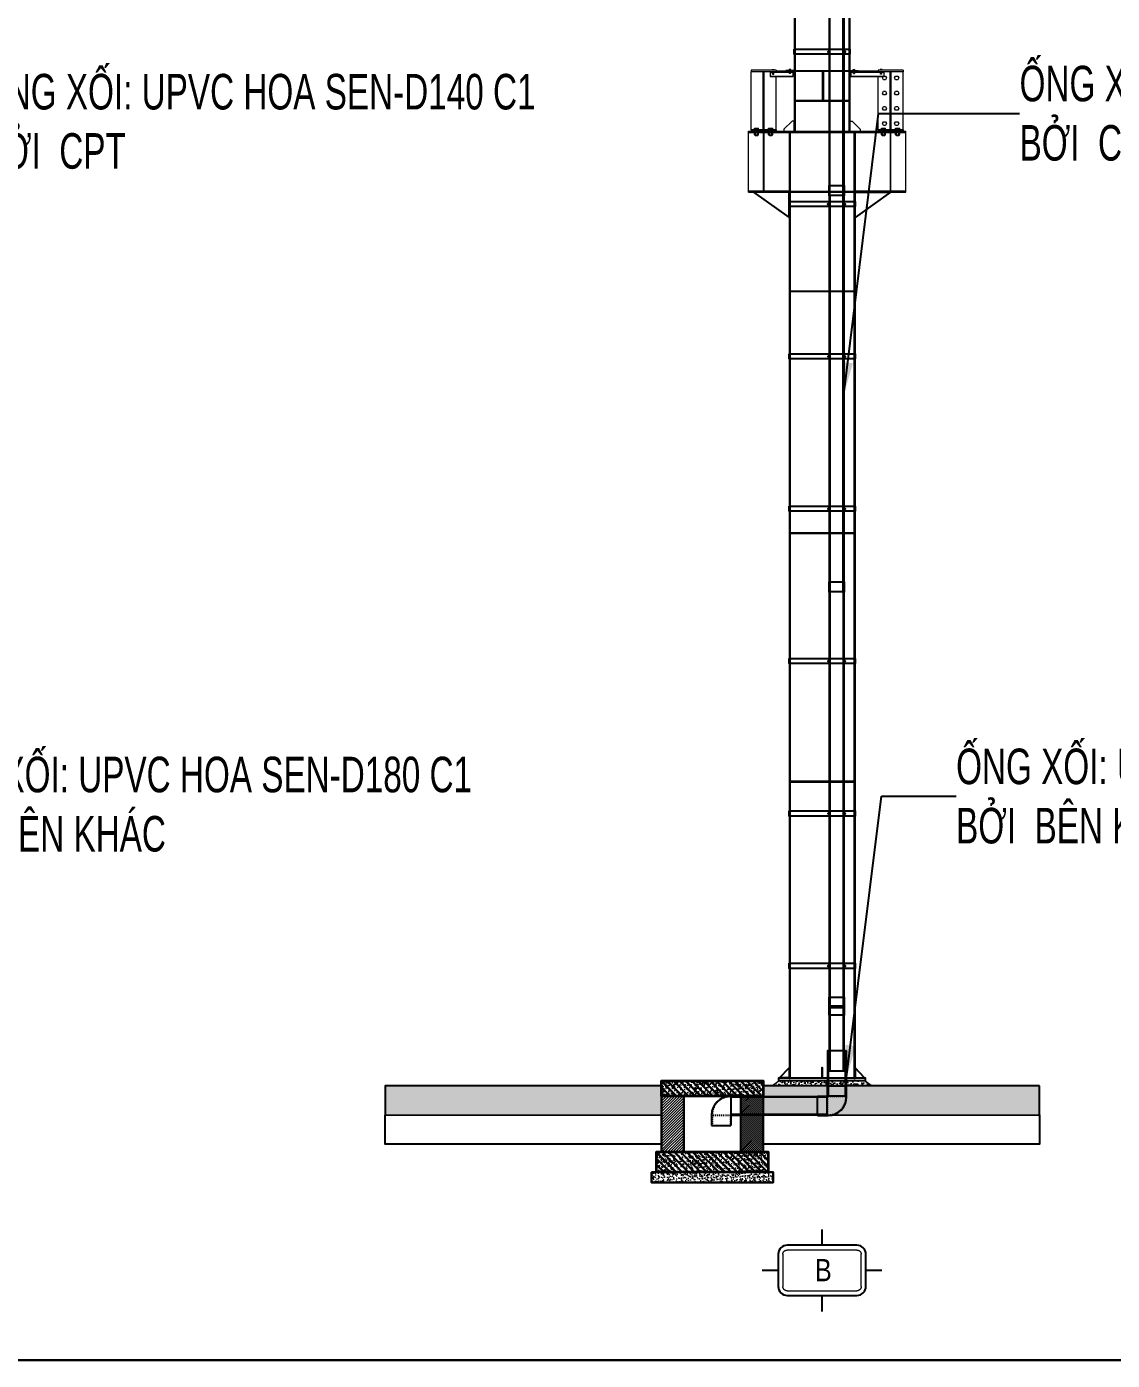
# Model space of a CAD drawing. Header units: inches. Extents: x 1359 to 46357, y -3807 to 191.
# Drawn here: x 24066.3 to 24173.2, y -899.3 to -768 of the extents above; entities that cross this region are included whole.
import ezdxf
from ezdxf.enums import TextEntityAlignment as Align

# ---------------------------------------------------------------- set-up
doc = ezdxf.new("R2010")
doc.units = ezdxf.units.IN
doc.header["$MEASUREMENT"] = 0
for name, pattern in [('CENTER2', [28.575, 19.05, -3.175, 3.175, -3.175]), ('DASHED2', [9.525, 6.35, -3.175]), ('HIDDEN', [0.375, 0.25, -0.125])]:
    doc.linetypes.add(name, pattern=pattern)
for name, color, linetype in [('2', 2, 'Continuous'), ('3', 3, 'Continuous'), ('7', 7, 'Continuous'), ('A-TUONG', 253, 'Continuous'), ('CAUTAO', 7, 'Continuous'), ('DASHED', 8, 'DASHED2'), ('DIM', 8, 'Continuous'), ('DOWNPOUT', 52, 'Continuous'), ('flashing', 6, 'Continuous'), ('ROOFING', 4, 'Continuous')]:
    doc.layers.add(name, color=color, linetype=linetype)
for name, color, linetype, lineweight in [('251', 251, 'Continuous', 9), ('8', 8, 'CENTER2', 13), ('A-HATCH', 251, 'Continuous', 9), ('Bolt', 1, 'Continuous', 0), ('Cat', 1, 'Continuous', 35), ('S-STEEL-BEAM', 3, 'Continuous', 0), ('Z-DIMENSIONS-LINES', 1, 'Continuous', 0)]:
    doc.layers.add(name, color=color, linetype=linetype, lineweight=lineweight)
doc.styles.add('hx2', font='VHARIALN.TTF')
doc.styles.add('ST1H', font='vnshxh.shx', dxfattribs={"width": 0.7})
doc.dimstyles.new('3', dxfattribs={"dimtxt": 3.5, "dimasz": 1.8, "dimexe": 1, "dimexo": 0, "dimgap": 1, "dimtad": 1, "dimdec": 0, "dimlfac": 3, "dimzin": 0, "dimdsep": 46, "dimtxsty": 'ST1H', "dimblk": 'OBLIQUE', "dimcen": 1, "dimdle": 1, "dimclrd": 8, "dimclre": 8, "dimclrt": 3, "dimadec": 0, "dimazin": 0, "dimtfac": 1, "dimtdec": 0, "dimtix": 1, "dimtofl": 0, "dimtmove": 1, "dimatfit": 3, "dimfxl": 0.18, "dimtfill": 1, "dimtolj": 1, "dimtzin": 0, "dimlwd": -1, "dimlwe": -1, "dimarcsym": 1})

# ---------------------------------------------------------------- blocks, each defined once
blk = doc.blocks.new('*A474')
at = {"layer": 'Bolt', "color": 7, "linetype": 'Continuous', "lineweight": 0}
for p, q in [((369.966, 319.244), (369.966, 319.256)), ((370.086, 319.244), (369.966, 319.244)), ((369.978, 319.194), (369.978, 319.244)), ((369.978, 319.194), (370.073, 319.194)), ((369.981, 319.326), (369.981, 319.366)), ((369.981, 319.366), (370.071, 319.366)), ((369.996, 319.126), (369.996, 319.194)), ((369.996, 319.126), (370, 319.126)), ((370, 319.126), (370.056, 319.126)), ((370.026, 319.326), (370.026, 319.366)), ((370.026, 319.194), (370.026, 319.244)), ((370.056, 319.126), (370.056, 319.194)), ((370.071, 319.326), (370.071, 319.366)), ((370.073, 319.194), (370.073, 319.244)), ((370.086, 319.244), (370.086, 319.256))]:
    blk.add_line(p, q, dxfattribs=at)
blk = doc.blocks.new('*A475')
at = {"layer": 'Bolt', "color": 7, "linetype": 'Continuous', "lineweight": 0}
for p, q in [((375.295, 319.326), (375.295, 319.366)), ((375.295, 319.366), (375.385, 319.366)), ((375.34, 319.326), (375.34, 319.366)), ((375.385, 319.326), (375.385, 319.366))]:
    blk.add_line(p, q, dxfattribs=at)
blk = doc.blocks.new('*A476')
at = {"layer": 'S-STEEL-BEAM', "color": 2, "linetype": 'Continuous', "lineweight": 0}
for p, q in [((369.876, 319.256), (369.876, 319.254)), ((369.876, 319.254), (369.876, 319.026)), ((369.876, 319.229), (371.008, 319.229)), ((370.658, 319.276), (370.175, 319.276)), ((370.175, 319.265), (371.008, 319.265)), ((370.175, 319.256), (371.008, 319.256)), ((371.008, 319.035), (371.008, 319.276)), ((369.876, 319.035), (371.008, 319.035)), ((369.876, 319.026), (371.008, 319.026)), ((371.008, 319.032), (371.008, 319.035)), ((371.008, 319.029), (371.008, 319.032)), ((371.008, 319.027), (371.008, 319.029)), ((371.008, 319.026), (371.008, 319.027))]:
    blk.add_line(p, q, dxfattribs=at)
blk = doc.blocks.new('*A478')
at = {"layer": 'Bolt', "color": 7, "linetype": 'Continuous', "lineweight": 0}
for p, q in [((370.813, 319.316), (370.813, 319.356)), ((370.813, 319.356), (370.903, 319.356)), ((370.858, 319.316), (370.858, 319.356)), ((370.903, 319.316), (370.903, 319.356))]:
    blk.add_line(p, q, dxfattribs=at)
blk = doc.blocks.new('*A479')
at = {"layer": 'Bolt', "color": 7, "linetype": 'Continuous', "lineweight": 0}
for p, q in [((370.798, 319.244), (370.798, 319.256)), ((370.918, 319.244), (370.798, 319.244)), ((370.811, 319.194), (370.811, 319.244)), ((370.906, 319.194), (370.811, 319.194)), ((370.813, 319.316), (370.813, 319.356)), ((370.903, 319.356), (370.813, 319.356)), ((370.828, 319.166), (370.828, 319.194)), ((370.888, 319.166), (370.828, 319.166)), ((370.858, 319.316), (370.858, 319.356)), ((370.858, 319.194), (370.858, 319.244)), ((370.888, 319.166), (370.888, 319.194)), ((370.903, 319.316), (370.903, 319.356)), ((370.906, 319.194), (370.906, 319.244)), ((370.918, 319.244), (370.918, 319.256))]:
    blk.add_line(p, q, dxfattribs=at)
blk = doc.blocks.new('*A480')
at = {"layer": 'S-STEEL-BEAM', "color": 2, "linetype": 'Continuous', "lineweight": 0}
for p, q in [((375.823, 316.266), (375.793, 316.266)), ((375.793, 316.266), (375.793, 313.386)), ((375.823, 313.386), (375.823, 316.266)), ((375.793, 313.386), (375.823, 313.386))]:
    blk.add_line(p, q, dxfattribs=at)
blk = doc.blocks.new('*A481')
at = {"layer": 'S-STEEL-BEAM', "color": 2, "linetype": 'Continuous', "lineweight": 0}
blk.add_line((368.808, 313.386), (368.808, 316.266), dxfattribs=at)
blk = doc.blocks.new('*A482')
at = {"layer": 'Bolt', "color": 7, "linetype": 'Continuous', "lineweight": 0}
for p, q in [((369.104, 316.396), (369.104, 316.476)), ((369.104, 316.476), (369.312, 316.476)), ((369.156, 316.396), (369.156, 316.476)), ((369.26, 316.396), (369.26, 316.476)), ((369.312, 316.396), (369.312, 316.476)), ((369.804, 316.396), (369.804, 316.476)), ((369.804, 316.476), (370.012, 316.476)), ((369.856, 316.396), (369.856, 316.476)), ((369.96, 316.396), (369.96, 316.476)), ((370.012, 316.396), (370.012, 316.476)), ((369.098, 316.246), (369.098, 316.266)), ((369.318, 316.246), (369.098, 316.246)), ((369.104, 316.151), (369.104, 316.246)), ((369.104, 316.151), (369.312, 316.151)), ((369.148, 316.096), (369.148, 316.151)), ((369.268, 316.096), (369.148, 316.096)), ((369.156, 316.151), (369.156, 316.246)), ((369.26, 316.151), (369.26, 316.246)), ((369.268, 316.096), (369.268, 316.151)), ((369.312, 316.151), (369.312, 316.246)), ((369.318, 316.246), (369.318, 316.266)), ((369.798, 316.246), (369.798, 316.266)), ((370.018, 316.246), (369.798, 316.246)), ((369.804, 316.151), (369.804, 316.246)), ((369.804, 316.151), (370.012, 316.151)), ((369.848, 316.096), (369.848, 316.151)), ((369.968, 316.096), (369.848, 316.096)), ((369.856, 316.151), (369.856, 316.246)), ((369.96, 316.151), (369.96, 316.246)), ((369.968, 316.096), (369.968, 316.151)), ((370.012, 316.151), (370.012, 316.246)), ((370.018, 316.246), (370.018, 316.266))]:
    blk.add_line(p, q, dxfattribs=at)
blk = doc.blocks.new('*A483')
at = {"layer": 'S-STEEL-BEAM', "color": 2, "linetype": 'Continuous', "lineweight": 0}
for p, q in [((369.538, 316.396), (369.538, 319.256)), ((369.538, 319.256), (369.578, 319.256)), ((369.578, 316.396), (369.578, 319.256)), ((369.538, 316.396), (369.578, 316.396))]:
    blk.add_line(p, q, dxfattribs=at)
blk = doc.blocks.new('*A484')
at = {"layer": 'Bolt', "color": 7, "linetype": 'Continuous', "lineweight": 0}
for p, q in [((369.981, 319.326), (369.981, 319.366)), ((369.981, 319.366), (370.071, 319.366)), ((370.026, 319.326), (370.026, 319.366)), ((370.071, 319.326), (370.071, 319.366))]:
    blk.add_line(p, q, dxfattribs=at)
blk = doc.blocks.new('*A485')
at = {"layer": 'Bolt', "color": 7, "linetype": 'Continuous', "lineweight": 0}
for p, q in [((375.404, 318.951), (375.447, 319.026)), ((375.456, 318.861), (375.404, 318.951)), ((375.56, 318.861), (375.456, 318.861)), ((375.49, 319.041), (375.56, 319.041)), ((375.56, 319.041), (375.612, 318.951)), ((375.612, 318.951), (375.56, 318.861)), ((376.004, 318.951), (376.056, 319.041)), ((376.056, 318.861), (376.004, 318.951)), ((376.056, 319.041), (376.16, 319.041)), ((376.16, 318.861), (376.056, 318.861)), ((376.16, 319.041), (376.212, 318.951)), ((376.212, 318.951), (376.16, 318.861)), ((375.404, 318.201), (375.456, 318.291)), ((375.456, 318.111), (375.404, 318.201)), ((375.456, 318.291), (375.56, 318.291)), ((375.56, 318.111), (375.456, 318.111)), ((375.56, 318.291), (375.612, 318.201)), ((375.612, 318.201), (375.56, 318.111)), ((376.004, 318.201), (376.056, 318.291)), ((376.056, 318.111), (376.004, 318.201)), ((376.056, 318.291), (376.16, 318.291)), ((376.16, 318.111), (376.056, 318.111)), ((376.16, 318.291), (376.212, 318.201)), ((376.212, 318.201), (376.16, 318.111)), ((375.404, 317.451), (375.456, 317.541)), ((375.456, 317.361), (375.404, 317.451)), ((375.456, 317.541), (375.56, 317.541)), ((375.56, 317.361), (375.456, 317.361)), ((375.56, 317.541), (375.612, 317.451)), ((375.612, 317.451), (375.56, 317.361)), ((376.004, 317.451), (376.056, 317.541)), ((376.056, 317.361), (376.004, 317.451)), ((376.056, 317.541), (376.16, 317.541)), ((376.16, 317.361), (376.056, 317.361)), ((376.16, 317.541), (376.212, 317.451)), ((376.212, 317.451), (376.16, 317.361)), ((375.404, 316.701), (375.456, 316.791)), ((375.456, 316.611), (375.404, 316.701)), ((375.456, 316.791), (375.56, 316.791)), ((375.56, 316.611), (375.456, 316.611)), ((375.56, 316.791), (375.612, 316.701)), ((375.612, 316.701), (375.56, 316.611)), ((376.004, 316.701), (376.056, 316.791)), ((376.056, 316.611), (376.004, 316.701)), ((376.056, 316.791), (376.16, 316.791)), ((376.16, 316.611), (376.056, 316.611)), ((376.16, 316.791), (376.212, 316.701)), ((376.212, 316.701), (376.16, 316.611))]:
    blk.add_line(p, q, dxfattribs=at)
blk = doc.blocks.new('*A486')
at = {"layer": 'S-STEEL-BEAM', "color": 2, "linetype": 'Continuous', "lineweight": 0}
for p, q in [((376.425, 316.396), (376.425, 319.256)), ((375.19, 316.396), (375.19, 319.026))]:
    blk.add_line(p, q, dxfattribs=at)
blk = doc.blocks.new('*A492')
at = {"layer": 'Bolt', "color": 7, "linetype": 'Continuous', "lineweight": 0}
for p, q in [((375.295, 319.326), (375.295, 319.366)), ((375.295, 319.366), (375.385, 319.366)), ((375.34, 319.326), (375.34, 319.366)), ((375.385, 319.326), (375.385, 319.366))]:
    blk.add_line(p, q, dxfattribs=at)
blk = doc.blocks.new('*A493')
at = {"layer": 'S-STEEL-BEAM', "color": 2, "linetype": 'Continuous', "lineweight": 0}
blk.add_line((373.808, 319.026), (373.858, 319.026), dxfattribs=at)
blk = doc.blocks.new('*A494')
at = {"layer": 'S-STEEL-BEAM', "color": 2, "linetype": 'Continuous', "lineweight": 0}
for p, q in [((372.448, 317.836), (372.448, 319.276)), ((372.448, 319.276), (372.498, 319.276)), ((372.498, 319.276), (372.498, 317.836)), ((372.498, 317.836), (372.448, 317.836))]:
    blk.add_line(p, q, dxfattribs=at)
blk = doc.blocks.new('*A496')
at = {"layer": 'S-STEEL-BEAM', "color": 2, "linetype": 'Continuous', "lineweight": 0}
for p, q in [((369.583, 316.266), (369.533, 316.266)), ((369.533, 316.266), (369.533, 313.386)), ((369.583, 313.386), (369.583, 316.266)), ((369.533, 313.386), (369.583, 313.386))]:
    blk.add_line(p, q, dxfattribs=at)
blk = doc.blocks.new('*A498')
at = {"layer": 'S-STEEL-BEAM', "color": 2, "linetype": 'Continuous', "lineweight": 0}
for p, q in [((370.958, 316.826), (370.558, 316.426)), ((371.058, 316.826), (370.958, 316.826)), ((371.058, 316.326), (371.058, 316.826)), ((370.558, 316.426), (370.558, 316.326))]:
    blk.add_line(p, q, dxfattribs=at)
blk = doc.blocks.new('*A499')
at = {"layer": 'S-STEEL-BEAM', "color": 2, "linetype": 'Continuous', "lineweight": 0}
for p, q in [((370.868, 313.331), (370.868, 313.381)), ((370.868, 313.381), (373.998, 313.381)), ((370.868, 313.331), (373.998, 313.331)), ((373.998, 313.331), (373.998, 313.381))]:
    blk.add_line(p, q, dxfattribs=at)
blk = doc.blocks.new('*A500')
at = {"layer": 'Bolt', "color": 7, "linetype": 'Continuous', "lineweight": 0}
for p, q in [((369.104, 316.396), (369.104, 316.476)), ((369.104, 316.476), (369.312, 316.476)), ((369.156, 316.396), (369.156, 316.476)), ((369.26, 316.396), (369.26, 316.476)), ((369.312, 316.396), (369.312, 316.476)), ((369.804, 316.396), (369.804, 316.476)), ((369.804, 316.476), (370.012, 316.476)), ((369.856, 316.396), (369.856, 316.476)), ((369.96, 316.396), (369.96, 316.476)), ((370.012, 316.396), (370.012, 316.476))]:
    blk.add_line(p, q, dxfattribs=at)
blk = doc.blocks.new('*A501')
at = {"layer": 'S-STEEL-BEAM', "color": 2, "linetype": 'Continuous', "lineweight": 0}
for p, q in [((368.94, 316.396), (368.94, 319.256)), ((370.175, 316.396), (370.175, 319.026))]:
    blk.add_line(p, q, dxfattribs=at)
blk = doc.blocks.new('*A503')
at = {"layer": 'S-STEEL-BEAM', "color": 2, "linetype": 'Continuous', "lineweight": 0}
for p, q in [((373.808, 319.316), (373.808, 319.276)), ((373.808, 319.316), (374.208, 319.316)), ((373.808, 319.276), (374.208, 319.276)), ((374.208, 319.316), (374.208, 319.276))]:
    blk.add_line(p, q, dxfattribs=at)
blk = doc.blocks.new('*A511')
at = {"layer": 'Bolt', "color": 7, "linetype": 'Continuous', "lineweight": 0}
for p, q in [((375.354, 316.396), (375.354, 316.476)), ((375.354, 316.476), (375.562, 316.476)), ((375.406, 316.396), (375.406, 316.476)), ((375.51, 316.396), (375.51, 316.476)), ((375.562, 316.396), (375.562, 316.476)), ((376.054, 316.396), (376.054, 316.476)), ((376.054, 316.476), (376.262, 316.476)), ((376.106, 316.396), (376.106, 316.476)), ((376.21, 316.396), (376.21, 316.476)), ((376.262, 316.396), (376.262, 316.476)), ((375.348, 316.246), (375.348, 316.266)), ((375.568, 316.246), (375.348, 316.246)), ((375.354, 316.151), (375.354, 316.246)), ((375.354, 316.151), (375.562, 316.151)), ((375.398, 316.096), (375.398, 316.151)), ((375.518, 316.096), (375.398, 316.096)), ((375.406, 316.151), (375.406, 316.246)), ((375.51, 316.151), (375.51, 316.246)), ((375.518, 316.096), (375.518, 316.151)), ((375.562, 316.151), (375.562, 316.246)), ((375.568, 316.246), (375.568, 316.266)), ((376.048, 316.246), (376.048, 316.266)), ((376.268, 316.246), (376.048, 316.246)), ((376.054, 316.151), (376.054, 316.246)), ((376.054, 316.151), (376.262, 316.151)), ((376.098, 316.096), (376.098, 316.151)), ((376.218, 316.096), (376.098, 316.096)), ((376.106, 316.151), (376.106, 316.246)), ((376.21, 316.151), (376.21, 316.246)), ((376.218, 316.096), (376.218, 316.151)), ((376.262, 316.151), (376.262, 316.246)), ((376.268, 316.246), (376.268, 316.266))]:
    blk.add_line(p, q, dxfattribs=at)
blk = doc.blocks.new('*A513')
at = {"layer": 'S-STEEL-BEAM', "color": 2, "linetype": 'Continuous', "lineweight": 0}
for p, q in [((370.175, 316.396), (368.94, 316.396)), ((368.94, 316.396), (368.94, 316.326)), ((370.175, 316.326), (368.94, 316.326)), ((370.175, 316.396), (370.175, 316.326))]:
    blk.add_line(p, q, dxfattribs=at)
blk = doc.blocks.new('*A514')
at = {"layer": 'S-STEEL-BEAM', "color": 2, "linetype": 'Continuous', "lineweight": 0}
for p, q in [((371.116, 317.836), (371.116, 317.806)), ((373.751, 317.836), (371.116, 317.836)), ((371.116, 317.806), (373.751, 317.806)), ((373.751, 317.806), (373.751, 317.836))]:
    blk.add_line(p, q, dxfattribs=at)
blk = doc.blocks.new('*A515')
at = {"layer": 'S-STEEL-BEAM', "color": 2, "linetype": 'Continuous', "lineweight": 0}
for p, q in [((373.808, 316.826), (373.908, 316.826)), ((373.908, 316.826), (374.308, 316.426)), ((374.308, 316.426), (374.308, 316.326))]:
    blk.add_line(p, q, dxfattribs=at)
blk = doc.blocks.new('*A517')
at = {"layer": 'S-STEEL-BEAM', "color": 2, "linetype": 'Continuous', "lineweight": 0}
for p, q in [((373.858, 319.276), (373.858, 319.265)), ((373.858, 319.265), (373.858, 319.262)), ((373.858, 319.265), (375.19, 319.265)), ((373.858, 319.262), (373.858, 319.259)), ((373.858, 319.259), (373.858, 319.257)), ((373.858, 319.257), (373.858, 319.256)), ((373.858, 319.256), (373.858, 319.254)), ((373.858, 319.256), (375.19, 319.256)), ((373.858, 319.254), (373.858, 319.026)), ((373.858, 319.229), (375.49, 319.229)), ((375.19, 319.276), (374.208, 319.276)), ((375.49, 319.035), (375.49, 319.256)), ((373.858, 319.035), (375.49, 319.035)), ((373.858, 319.026), (375.49, 319.026)), ((375.49, 319.032), (375.49, 319.035)), ((375.49, 319.029), (375.49, 319.032)), ((375.49, 319.027), (375.49, 319.029)), ((375.49, 319.026), (375.49, 319.027))]:
    blk.add_line(p, q, dxfattribs=at)
blk = doc.blocks.new('*A518')
at = {"layer": 'Bolt', "color": 7, "linetype": 'Continuous', "lineweight": 0}
for p, q in [((375.295, 319.326), (375.295, 319.366)), ((375.295, 319.366), (375.385, 319.366)), ((375.34, 319.326), (375.34, 319.366)), ((375.385, 319.326), (375.385, 319.366))]:
    blk.add_line(p, q, dxfattribs=at)
blk = doc.blocks.new('*A519')
at = {"layer": 'Bolt', "color": 7, "linetype": 'Continuous', "lineweight": 0}
for p, q in [((373.963, 319.316), (373.963, 319.356)), ((373.963, 319.356), (374.053, 319.356)), ((374.008, 319.316), (374.008, 319.356)), ((374.053, 319.316), (374.053, 319.356))]:
    blk.add_line(p, q, dxfattribs=at)
blk = doc.blocks.new('*A520')
at = {"layer": 'S-STEEL-BEAM', "color": 2, "linetype": 'Continuous', "lineweight": 0}
for p, q in [((373.808, 328.769), (373.758, 328.769)), ((373.758, 328.769), (373.758, 316.326)), ((373.808, 328.769), (373.808, 316.326)), ((373.808, 316.326), (373.758, 316.326))]:
    blk.add_line(p, q, dxfattribs=at)
blk = doc.blocks.new('*A522')
at = {"layer": 'S-STEEL-BEAM', "color": 2, "linetype": 'Continuous', "lineweight": 0}
for p, q in [((374.058, 313.326), (374.058, 313.386)), ((374.058, 313.386), (376.558, 313.386)), ((374.058, 313.326), (376.558, 313.326)), ((376.558, 313.326), (376.558, 313.386))]:
    blk.add_line(p, q, dxfattribs=at)
blk = doc.blocks.new('*A524')
at = {"layer": 'S-STEEL-BEAM', "color": 2, "linetype": 'Continuous', "lineweight": 0}
for p, q in [((371.116, 319.306), (371.116, 319.276)), ((373.751, 319.306), (371.116, 319.306)), ((371.116, 319.276), (373.751, 319.276)), ((373.751, 319.276), (373.751, 319.306))]:
    blk.add_line(p, q, dxfattribs=at)
blk = doc.blocks.new('*A525')
at = {"layer": 'S-STEEL-BEAM', "color": 2, "linetype": 'Continuous', "lineweight": 0}
for p, q in [((368.808, 313.326), (368.808, 313.386)), ((368.808, 313.386), (370.808, 313.386)), ((368.808, 313.326), (370.808, 313.326)), ((370.808, 313.326), (370.808, 313.386))]:
    blk.add_line(p, q, dxfattribs=at)
blk = doc.blocks.new('*A526')
at = {"layer": 'S-STEEL-BEAM', "color": 2, "linetype": 'Continuous', "lineweight": 0}
for p, q in [((368.808, 316.266), (368.808, 316.326)), ((368.808, 316.326), (376.558, 316.326)), ((368.808, 316.266), (376.558, 316.266)), ((376.558, 316.266), (376.558, 316.326))]:
    blk.add_line(p, q, dxfattribs=at)
blk = doc.blocks.new('*A528')
at = {"layer": 'S-STEEL-BEAM', "color": 2, "linetype": 'Continuous', "lineweight": 0}
for p, q in [((370.175, 319.326), (368.94, 319.326)), ((368.94, 319.326), (368.94, 319.256)), ((370.175, 319.256), (368.94, 319.256)), ((370.175, 319.326), (370.175, 319.256))]:
    blk.add_line(p, q, dxfattribs=at)
blk = doc.blocks.new('*A529')
at = {"layer": 'S-STEEL-BEAM', "color": 2, "linetype": 'Continuous', "lineweight": 0}
for p, q in [((376.425, 316.396), (375.19, 316.396)), ((375.19, 316.396), (375.19, 316.326)), ((376.425, 316.326), (375.19, 316.326)), ((376.425, 316.396), (376.425, 316.326))]:
    blk.add_line(p, q, dxfattribs=at)
blk = doc.blocks.new('*A531')
at = {"layer": 'S-STEEL-BEAM', "color": 2, "linetype": 'Continuous', "lineweight": 0}
for p, q in [((371.058, 319.316), (370.658, 319.316)), ((370.658, 319.276), (370.658, 319.316)), ((371.058, 319.276), (370.658, 319.276)), ((371.058, 319.276), (371.058, 319.316))]:
    blk.add_line(p, q, dxfattribs=at)
blk = doc.blocks.new('*A532')
at = {"layer": 'S-STEEL-BEAM', "color": 2, "linetype": 'Continuous', "lineweight": 0}
for p, q in [((375.788, 316.396), (375.788, 319.256)), ((375.788, 319.256), (375.828, 319.256)), ((375.828, 316.396), (375.828, 319.256)), ((375.788, 316.396), (375.828, 316.396))]:
    blk.add_line(p, q, dxfattribs=at)
blk = doc.blocks.new('*A533')
at = {"layer": 'S-STEEL-BEAM', "color": 2, "linetype": 'Continuous', "lineweight": 0}
for p, q in [((376.425, 319.326), (375.19, 319.326)), ((375.19, 319.326), (375.19, 319.256)), ((376.425, 319.256), (375.19, 319.256)), ((376.425, 319.326), (376.425, 319.256))]:
    blk.add_line(p, q, dxfattribs=at)
blk = doc.blocks.new('*A534')
at = {"layer": 'S-STEEL-BEAM', "color": 2, "linetype": 'Continuous', "lineweight": 0}
blk.add_line((376.558, 313.386), (376.558, 316.266), dxfattribs=at)
blk = doc.blocks.new('*A535')
at = {"layer": 'S-STEEL-BEAM', "color": 2, "linetype": 'Continuous', "lineweight": 0}
for p, q in [((370.876, 284.326), (370.876, 284.286)), ((373.991, 284.326), (370.876, 284.326)), ((370.876, 284.286), (373.991, 284.286)), ((373.991, 284.286), (373.991, 284.326))]:
    blk.add_line(p, q, dxfattribs=at)
blk = doc.blocks.new('*A536')
at = {"layer": 'S-STEEL-BEAM', "color": 2, "linetype": 'Continuous', "lineweight": 0}
for p, q in [((371.108, 328.769), (371.058, 328.769)), ((371.058, 328.769), (371.058, 316.326)), ((371.108, 328.769), (371.108, 316.326)), ((371.108, 316.326), (371.058, 316.326))]:
    blk.add_line(p, q, dxfattribs=at)
blk = doc.blocks.new('*A537')
at = {"layer": 'Bolt', "color": 7, "linetype": 'Continuous', "lineweight": 0}
for p, q in [((373.948, 319.244), (373.948, 319.256)), ((374.068, 319.244), (373.948, 319.244)), ((373.961, 319.194), (373.961, 319.244)), ((373.961, 319.194), (374.056, 319.194)), ((373.963, 319.316), (373.963, 319.356)), ((373.963, 319.356), (374.053, 319.356)), ((373.978, 319.166), (373.978, 319.194)), ((373.978, 319.166), (373.982, 319.166)), ((373.982, 319.166), (374.038, 319.166)), ((374.008, 319.316), (374.008, 319.356)), ((374.008, 319.194), (374.008, 319.244)), ((374.038, 319.166), (374.038, 319.194)), ((374.053, 319.316), (374.053, 319.356)), ((374.056, 319.194), (374.056, 319.244)), ((374.068, 319.244), (374.068, 319.256))]:
    blk.add_line(p, q, dxfattribs=at)
blk = doc.blocks.new('*A538')
at = {"layer": 'Bolt', "color": 7, "linetype": 'Continuous', "lineweight": 0}
for p, q in [((375.28, 319.244), (375.28, 319.256)), ((375.4, 319.244), (375.28, 319.244)), ((375.293, 319.194), (375.293, 319.244)), ((375.388, 319.194), (375.293, 319.194)), ((375.295, 319.326), (375.295, 319.366)), ((375.385, 319.366), (375.295, 319.366)), ((375.31, 319.126), (375.31, 319.194)), ((375.37, 319.126), (375.31, 319.126)), ((375.34, 319.326), (375.34, 319.366)), ((375.34, 319.194), (375.34, 319.244)), ((375.37, 319.126), (375.37, 319.194)), ((375.385, 319.326), (375.385, 319.366)), ((375.388, 319.194), (375.388, 319.244)), ((375.4, 319.244), (375.4, 319.256))]:
    blk.add_line(p, q, dxfattribs=at)
blk = doc.blocks.new('*A540')
at = {"layer": 'S-STEEL-BEAM', "color": 2, "linetype": 'Continuous', "lineweight": 0}
for p, q in [((370.876, 296.531), (370.876, 296.571)), ((370.876, 296.571), (373.991, 296.571)), ((370.876, 296.531), (373.991, 296.531)), ((373.991, 296.531), (373.991, 296.571))]:
    blk.add_line(p, q, dxfattribs=at)
blk = doc.blocks.new('TENTRUC')
at = {"layer": '7'}
for p, q in [((0, 8.27), (0, 10.26)), ((-7.48, 5.13), (-5.48, 5.13)), ((5.48, 5.13), (7.48, 5.13)), ((0, 0), (0, 2))]:
    blk.add_line(p, q, dxfattribs=at)
blk.add_lwpolyline([(-4.36, 8.27), (4.36, 8.27, -0.414214), (5.48, 7.14), (5.48, 3.12, -0.414214), (4.36, 2), (-4.36, 2, -0.414214), (-5.48, 3.12), (-5.48, 7.14, -0.414214)], format="xyb", close=True, dxfattribs=at)
at = {"layer": '8', "ltscale": 15}
blk.add_lwpolyline([(-4.36, 7.68), (4.36, 7.68, -0.414214), (4.9, 7.14), (4.9, 3.12, -0.414214), (4.36, 2.58), (-4.36, 2.58, -0.414214), (-4.9, 3.12), (-4.9, 7.14, -0.414214)], format="xyb", close=True, dxfattribs=at)
at = {"style": 'hx2'}
blk.add_attdef('TR', text='', height=3, dxfattribs=at).set_placement((-0.22, 3.54), align=Align.CENTER)
blk = doc.blocks.new('A$C4AE13D6C')
at = {"layer": 'A-HATCH', "linetype": 'ByBlock'}
h = blk.add_hatch(dxfattribs=at)
h.set_pattern_fill('1BETONG2-BOP', color=256, scale=3.333333, style=0, pattern_type=2)
h.set_pattern_definition([(50, (-1081080.09, -231003.236), (23.90867275, -2.09173783), [2.5, -27.5]), (355, (-1081080.09, -231003.236), (-4.62504445, 25.0730711), [2, -22]), (100.4514, (-1081078.098, -231003.41), (19.28364606, 22.98131807), [2.124673, -23.37140373]), (46.1842, (-1081080.09, -230996.57), (35.5747016, -5.5173005), [3.75, -41.25]), (96.6356, (-1081077.126, -230997.03), (31.1554235, 32.4705957), [3.1870096, -35.0571]), (351.1842, (-1081080.09, -230996.57), (31.1553982, 32.47062), [3, -33]), (21, (-1081076.757, -230998.236), (19.89690174, -13.4206297), [2.5, -27.5]), (226, (-1081076.757, -230998.236), (22.39607075, -12.1846603), [2, -22]), (71.4514, (-1081075.099, -230999.354), (28.00742095, 10.75101656), [2.124673, -23.37140373]), (67.5, (-1081080.09, -231003.236), (-5.19720611, 9.81248206), [0, -21.73333333, 0, -22.33333333, 0, -22.08333333]), (4.5, (-1081080.09, -231003.236), (9.4450308, 12.67010628), [0, -12.73333333, 0, -21.23333333, 0, -8.41666667]), (327.5, (-1081087.5235, -231003.236), (17.794081206, -0.75182906), [0, -8.33333333, 0, -26, 0, -34.5]), (317.5, (-1081090.857, -231003.236), (19.43953898, 3.33683274), [0, -10.83333333, 0, -17.26666667, 0, -24.5]), (315, (-1081080.09, -231003.236), (10.01734607, 10.01734607), []), (315, (-1081080.09, -230999.152), (10.01734607, 10.01734607), [])])
h.paths.add_polyline_path([(33.3, 283.3), (33.3, 333.3), (366.7, 333.3), (366.7, 283.3)])
h = blk.add_hatch(dxfattribs=at)
h.set_pattern_fill('ANSI31', color=256, scale=50, style=0)
h.set_pattern_definition([(45, (-74774.464, 13259.838), (-4.4194174, 4.4194174), [])])
h.paths.add_polyline_path([(33.3, 100), (106.7, 100), (106.7, 283.3), (33.3, 283.3)])
h = blk.add_hatch(dxfattribs=at)
h.set_pattern_fill('ANSI31', color=256, scale=37, style=0)
h.set_pattern_definition([(45, (-1081080.09, -230953.236), (-3.270368863, 3.270368863), [])])
h.paths.add_polyline_path([(366.7, 100), (293.3, 100), (293.3, 283.3), (366.7, 283.3)])
h = blk.add_hatch(dxfattribs=at)
h.set_pattern_fill('1BETONG2-BOP', color=256, scale=3.333333, style=0, pattern_type=2)
h.set_pattern_definition([(50, (-1081080.09, -230953.236), (23.90867275, -2.09173783), [2.5, -27.5]), (355, (-1081080.09, -230953.236), (-4.62504445, 25.0730711), [2, -22]), (100.4514, (-1081078.098, -230953.41), (19.28364606, 22.98131807), [2.124673, -23.37140373]), (46.1842, (-1081080.09, -230946.57), (35.5747016, -5.5173005), [3.75, -41.25]), (96.6356, (-1081077.126, -230947.03), (31.1554235, 32.4705957), [3.1870096, -35.0571]), (351.1842, (-1081080.09, -230946.57), (31.1553982, 32.47062), [3, -33]), (21, (-1081076.757, -230948.236), (19.89690174, -13.4206297), [2.5, -27.5]), (226, (-1081076.757, -230948.236), (22.39607075, -12.1846603), [2, -22]), (71.4514, (-1081075.099, -230949.354), (28.00742095, 10.75101656), [2.124673, -23.37140373]), (67.5, (-1081080.09, -230953.236), (-5.19720611, 9.81248206), [0, -21.73333333, 0, -22.33333333, 0, -22.08333333]), (4.5, (-1081080.09, -230953.236), (9.4450308, 12.67010628), [0, -12.73333333, 0, -21.23333333, 0, -8.41666667]), (327.5, (-1081087.5235, -230953.236), (17.794081206, -0.75182906), [0, -8.33333333, 0, -26, 0, -34.5]), (317.5, (-1081090.857, -230953.236), (19.43953898, 3.33683274), [0, -10.83333333, 0, -17.26666667, 0, -24.5]), (315, (-1081080.09, -230953.236), (10.01734607, 10.01734607), []), (315, (-1081080.09, -230949.152), (10.01734607, 10.01734607), [])])
h.paths.add_polyline_path([(16.7, 33.3), (16.7, 100), (383.3, 100), (383.3, 33.3)])
h = blk.add_hatch(dxfattribs=at)
h.set_pattern_fill('AR-CONC', color=256, scale=2.96, style=0)
h.set_pattern_definition([(50, (-43227.203, -9190.13), (21.2309014, -1.857463), [2.22, -24.42]), (355, (-43227.203, -9190.13), (-4.10704, 22.264887), [1.776, -19.536]), (100.4514, (-43225.433, -9190.284), (17.123878, 20.40741), [1.88671, -20.753807]), (46.1842, (-43227.203, -9184.21), (31.590335, -4.899363), [3.33, -36.63]), (96.6356, (-43224.57, -9184.617), (27.666016, 28.83389), [2.830065, -31.130705]), (351.1842, (-43227.203, -9184.21), (27.665994, 28.83391), [2.664, -29.304]), (21, (-43224.243, -9185.69), (17.668449, -11.917519), [2.22, -24.42]), (326, (-43224.243, -9185.69), (7.202134, 21.464441), [1.776, -19.536]), (71.4514, (-43222.77, -9186.682), (24.87059, 9.546903), [1.88671, -20.753807]), (37.5, (-43227.203, -9190.129), (0.3599317, 9.8536581), [0, -19.2992, 0, -19.832, 0, -19.61]), (7.5, (-43227.203, -9190.129), (7.7868583, 11.6745867), [0, -11.3072, 0, -18.8552, 0, -7.474]), (327.5, (-43233.8035, -9190.129), (15.8011441, -0.6676242), [0, -7.4, 0, -23.088, 0, -30.636]), (317.5, (-43236.764, -9190.129), (17.2623106, 2.9631075), [0, -9.62, 0, -15.3328, 0, -21.756])])
h.paths.add_polyline_path([(400, 0), (400, 33.3), (0, 33.3), (0, 0)])
at = {"color": 8}
for points in [[(33.3, 333.3), (366.7, 333.3), (366.7, 283.3), (33.3, 283.3)], [(33.3, 283.3), (106.7, 283.3), (106.7, 100), (33.3, 100)], [(293.3, 283.3), (366.7, 283.3), (366.7, 100), (293.3, 100)], [(16.7, 100), (383.3, 100), (383.3, 33.3), (16.7, 33.3)], [(0, 33.3), (400, 33.3), (400, 0), (0, 0)]]:
    blk.add_lwpolyline(points, close=True, dxfattribs=at)
at = {"layer": 'A-TUONG', "color": 0, "linetype": 'ByBlock'}
for points in [[(33.3, 100), (106.7, 100), (106.7, 283.3), (33.3, 283.3)], [(366.7, 100), (293.3, 100), (293.3, 283.3), (366.7, 283.3)], [(0, 33.3), (0, 0), (400, 0), (400, 33.3)]]:
    blk.add_lwpolyline(points, close=True, dxfattribs=at)
at = {"layer": 'Cat', "linetype": 'ByBlock'}
for points in [[(33.3, 283.3), (33.3, 333.3), (366.7, 333.3), (366.7, 283.3)], [(16.7, 33.3), (16.7, 100), (383.3, 100), (383.3, 33.3)]]:
    blk.add_lwpolyline(points, close=True, dxfattribs=at)
at = {"layer": 'Z-DIMENSIONS-LINES', "color": 6, "linetype": 'ByBlock'}
for p, q in [((106.7, 283.3), (106.7, 100)), ((293.3, 100), (293.3, 283.3)), ((106.7, 100), (293.3, 100))]:
    blk.add_line(p, q, dxfattribs=at)
blk = doc.blocks.new('D90-90')
at = {"layer": 'ROOFING', "color": 254}
for p, q in [((-296909.8, -76158.4), (-296964.3, -76158.4)), ((-296909.8, -76158.4), (-296909.8, -76256.9)), ((-297059.3, -76253.4), (-297059.3, -76307.9)), ((-296909.8, -76256.9), (-296960.8, -76256.9)), ((-296960.8, -76256.9), (-296960.8, -76307.9)), ((-297059.3, -76307.9), (-296960.8, -76307.9))]:
    blk.add_line(p, q, dxfattribs=at)
at = {"layer": 'ROOFING', "color": 254, "linetype": 'HIDDEN'}
for p, q in [((-296909.8, -76160.6), (-296964.3, -76160.6)), ((-296959.7, -76254.7), (-296959.7, -76160.6)), ((-297057.1, -76253.4), (-297057.1, -76307.9)), ((-296963, -76257.5), (-297057.1, -76257.5)), ((-296909.8, -76254.7), (-296963, -76254.7)), ((-296963, -76254.7), (-296963, -76307.9))]:
    blk.add_line(p, q, dxfattribs=at)
at = {"layer": 'ROOFING', "color": 254}
blk.add_arc((-296964.3, -76253.4), 95, 90, 180, dxfattribs=at)
at = {"layer": 'ROOFING', "color": 254, "linetype": 'HIDDEN'}
blk.add_arc((-296964.3, -76253.4), 92.8, 90, 180, dxfattribs=at)
blk = doc.blocks.new('17')
at = {"true_color": 0xfb84a4}
h = blk.add_hatch(dxfattribs=at)
h.set_pattern_fill('ANSI31', color=241, scale=0.03, style=0)
h.set_pattern_definition([(45, (19215.030091, 1306.2907153), (-0.00265165043, 0.00265165043), [])])
h.paths.add_polyline_path([(20051.787, 1199.26), (20054.537, 1199.26), (20054.537, 1199.247), (20051.787, 1199.247)])
h = blk.add_hatch(dxfattribs=at)
h.set_pattern_fill('ANSI31', color=241, scale=0.03, style=0)
h.set_pattern_definition([(45, (19215.030091, 1298.7907153), (-0.00265165043, 0.00265165043), [])])
h.paths.add_polyline_path([(20051.537, 1191.76), (20054.787, 1191.76), (20054.787, 1191.747), (20051.537, 1191.747)])
h = blk.add_hatch(dxfattribs=at)
h.set_pattern_fill('ANSI31', color=241, scale=0.03, style=0)
h.set_pattern_definition([(45, (19215.030091, 1291.2907153), (-0.00265165043, 0.00265165043), [])])
h.paths.add_polyline_path([(20051.537, 1184.26), (20054.787, 1184.26), (20054.787, 1184.247), (20051.537, 1184.247)])
h = blk.add_hatch(dxfattribs=at)
h.set_pattern_fill('ANSI31', color=241, scale=0.03, style=0)
h.set_pattern_definition([(45, (19215.030091, 1283.7907153), (-0.00265165043, 0.00265165043), [])])
h.paths.add_polyline_path([(20051.537, 1176.76), (20054.787, 1176.76), (20054.787, 1176.747), (20051.537, 1176.747)])
h = blk.add_hatch(dxfattribs=at)
h.set_pattern_fill('ANSI31', color=241, scale=0.03, style=0)
h.set_pattern_definition([(45, (19215.030091, 1276.2907153), (-0.00265165043, 0.00265165043), [])])
h.paths.add_polyline_path([(20051.537, 1169.26), (20054.787, 1169.26), (20054.787, 1169.247), (20051.537, 1169.247)])
h = blk.add_hatch(dxfattribs=at)
h.set_pattern_fill('ANSI31', color=241, scale=0.03, style=0)
h.set_pattern_definition([(45, (19215.030091, 1268.7907153), (-0.00265165043, 0.00265165043), [])])
h.paths.add_polyline_path([(20051.537, 1161.76), (20054.787, 1161.76), (20054.787, 1161.747), (20051.537, 1161.747)])
h = blk.add_hatch(dxfattribs=at)
h.set_pattern_fill('ANSI31', color=241, scale=0.03, style=0)
h.set_pattern_definition([(45, (19215.030091, 1261.2907153), (-0.00265165043, 0.00265165043), [])])
h.paths.add_polyline_path([(20051.537, 1154.26), (20054.787, 1154.26), (20054.787, 1154.247), (20051.537, 1154.247)])
at = {"color": 8}
for p, q in [((20053.439, 1199.132), (20053.516, 1199.132)), ((20053.478, 1199.171), (20053.478, 1199.093)), ((20054.238, 1199.132), (20054.316, 1199.132)), ((20054.277, 1199.171), (20054.277, 1199.093)), ((20053.436, 1191.632), (20053.514, 1191.632)), ((20053.475, 1191.671), (20053.475, 1191.593)), ((20054.235, 1191.632), (20054.313, 1191.632)), ((20054.274, 1191.671), (20054.274, 1191.593)), ((20053.444, 1184.132), (20053.522, 1184.132)), ((20053.483, 1184.171), (20053.483, 1184.093)), ((20054.243, 1184.132), (20054.321, 1184.132)), ((20054.282, 1184.171), (20054.282, 1184.093)), ((20053.438, 1176.632), (20053.515, 1176.632)), ((20053.477, 1176.671), (20053.477, 1176.593)), ((20054.237, 1176.632), (20054.314, 1176.632)), ((20054.276, 1176.671), (20054.276, 1176.593)), ((20053.449, 1169.132), (20053.526, 1169.132)), ((20053.487, 1169.171), (20053.487, 1169.093)), ((20054.248, 1169.132), (20054.325, 1169.132)), ((20054.286, 1169.171), (20054.286, 1169.093)), ((20053.449, 1161.632), (20053.526, 1161.632)), ((20053.487, 1161.671), (20053.487, 1161.593)), ((20054.248, 1161.632), (20054.325, 1161.632)), ((20054.286, 1161.671), (20054.286, 1161.593)), ((20053.438, 1154.132), (20053.515, 1154.132)), ((20053.477, 1154.171), (20053.477, 1154.093)), ((20054.237, 1154.132), (20054.314, 1154.132)), ((20054.276, 1154.171), (20054.276, 1154.093)), ((20048.683, 1146.794), (20048.683, 1147.696))]:
    blk.add_line(p, q, dxfattribs=at)
at = {"color": 241, "true_color": 0xfb84a4}
for points in [[(20051.787, 1199.26), (20054.537, 1199.26), (20054.537, 1199.011), (20051.787, 1199.011)], [(20051.787, 1199.26), (20054.537, 1199.26), (20054.537, 1199.247), (20051.787, 1199.247)], [(20051.537, 1191.76), (20054.787, 1191.76), (20054.787, 1191.511), (20051.537, 1191.511)], [(20051.537, 1191.76), (20054.787, 1191.76), (20054.787, 1191.747), (20051.537, 1191.747)], [(20051.537, 1184.26), (20054.787, 1184.26), (20054.787, 1184.011), (20051.537, 1184.011)], [(20051.537, 1184.26), (20054.787, 1184.26), (20054.787, 1184.247), (20051.537, 1184.247)], [(20051.537, 1176.76), (20054.787, 1176.76), (20054.787, 1176.511), (20051.537, 1176.511)], [(20051.537, 1176.76), (20054.787, 1176.76), (20054.787, 1176.747), (20051.537, 1176.747)], [(20051.537, 1169.26), (20054.787, 1169.26), (20054.787, 1169.011), (20051.537, 1169.011)], [(20051.537, 1169.26), (20054.787, 1169.26), (20054.787, 1169.247), (20051.537, 1169.247)], [(20051.537, 1161.76), (20054.787, 1161.76), (20054.787, 1161.511), (20051.537, 1161.511)], [(20051.537, 1161.76), (20054.787, 1161.76), (20054.787, 1161.747), (20051.537, 1161.747)], [(20051.537, 1154.26), (20054.787, 1154.26), (20054.787, 1154.011), (20051.537, 1154.011)], [(20051.537, 1154.26), (20054.787, 1154.26), (20054.787, 1154.247), (20051.537, 1154.247)]]:
    blk.add_lwpolyline(points, close=True, dxfattribs=at)
at = {"color": 8}
for centre in [(20053.478, 1199.132), (20054.277, 1199.132), (20053.475, 1191.632), (20054.274, 1191.632), (20053.483, 1184.132), (20054.282, 1184.132), (20053.477, 1176.632), (20054.276, 1176.632), (20053.487, 1169.132), (20054.286, 1169.132), (20053.487, 1161.632), (20054.286, 1161.632), (20053.477, 1154.132), (20054.276, 1154.132)]:
    blk.add_circle(centre, 0.03, dxfattribs=at)
at = {"layer": 'DOWNPOUT', "color": 1, "true_color": 0xfa051e}
for points in [[(20053.529, 1192.059), (20053.529, 1211.5), (20053.508, 1211.565), (20053.508, 1212.06), (20054.253, 1212.06), (20054.253, 1211.565), (20054.231, 1211.5), (20054.231, 1192.059)], [(20053.531, 1172.544), (20053.531, 1191.985), (20053.509, 1192.05), (20053.509, 1192.546), (20054.254, 1192.546), (20054.254, 1192.05), (20054.233, 1191.985), (20054.233, 1172.544)], [(20053.532, 1152.145), (20053.532, 1172.474), (20053.51, 1172.539), (20053.51, 1173.034), (20054.256, 1173.034), (20054.256, 1172.539), (20054.234, 1172.474), (20054.234, 1152.145)], [(20054.236, 1152.079), (20054.236, 1148.953), (20053.534, 1148.953), (20053.534, 1152.079)], [(20054.349, 1149.976), (20054.349, 1147.723), (20053.447, 1147.723), (20053.447, 1149.976)]]:
    blk.add_lwpolyline(points, close=True, dxfattribs=at)
for points in [[(20053.553, 1192.059), (20053.553, 1211.512), (20053.531, 1211.577), (20053.531, 1212.068)], [(20054.208, 1192.059), (20054.208, 1211.504), (20054.23, 1211.569), (20054.23, 1212.06)], [(20053.554, 1172.544), (20053.554, 1191.989), (20053.532, 1192.054), (20053.532, 1192.546)], [(20054.209, 1172.544), (20054.209, 1191.989), (20054.231, 1192.054), (20054.231, 1192.546)], [(20053.556, 1152.145), (20053.556, 1172.477), (20053.534, 1172.542), (20053.534, 1173.034)], [(20054.211, 1152.145), (20054.211, 1172.477), (20054.233, 1172.542), (20054.233, 1173.034)], [(20053.557, 1148.953), (20053.557, 1152.079)], [(20054.212, 1148.953), (20054.212, 1152.079)], [(20053.477, 1147.723), (20053.477, 1149.976)], [(20054.319, 1147.723), (20054.319, 1149.976)], [(20048.683, 1146.794), (20053.413, 1146.794), (20053.413, 1147.696), (20048.683, 1147.696)], [(20053.413, 1147.666), (20048.683, 1147.666)], [(20053.413, 1146.824), (20048.683, 1146.824)]]:
    blk.add_lwpolyline(points, dxfattribs=at)
at = {"layer": 'DOWNPOUT', "color": 5}
blk.add_lwpolyline([(20053.509, 1151.7), (20053.509, 1152.6), (20054.259, 1152.6), (20054.259, 1151.7)], close=True, dxfattribs=at)
for points in [[(20053.532, 1151.7), (20053.532, 1152.6)], [(20054.236, 1151.7), (20054.236, 1152.799)]]:
    blk.add_lwpolyline(points, dxfattribs=at)
at = {"layer": 'DASHED', "linetype": 'ByBlock', "xscale": 0.009621010005503194, "yscale": 0.009621010005503194, "zscale": 0.009621010002213855}
blk.add_blockref('D90-90', (22905.735, 1880.438), dxfattribs=at)
at = {"layer": 'DASHED', "linetype": 'ByBlock', "xscale": 0.009621010005503194, "yscale": 0.009621010005503194, "zscale": 0.009621010002213855, "rotation": 180}
blk.add_blockref('D90-90', (17196.361, 414.049), dxfattribs=at)
blk = doc.blocks.new('_Oblique')
at = {"color": 0, "linetype": 'ByBlock', "lineweight": -2}
blk.add_line((-0.5, -0.5), (0.5, 0.5), dxfattribs=at)
blk = doc.blocks.new('A$C0F2630B6')
at = {"layer": '3', "char_height": 2, "attachment_point": 4, "style": 'ST1H', "bg_fill": 2}
for s, insert in [('\\A1;èng xèi: Upvc HOA SEN-d140 c1\\PBëI  CPT', (35.505, 66.326)), ('\\A1;èng xèi: Upvc HOA SEN-d180 c1\\PBëI  bªn kh¸c', (31.935, 27.912))]:
    blk.add_mtext(s, dxfattribs=dict(at, insert=insert))
blk = doc.blocks.new('A$C6CF35BF5')
at = {"layer": '8', "ltscale": 5}
h = blk.add_hatch(dxfattribs=at)
h.set_pattern_fill('AR-CONC', color=256, scale=0.057143)
h.set_pattern_definition([(50, (2170.74555, -2592.74286), (0.40986296, -0.035858363), [0.042857143, -0.47142857]), (355, (2170.74555, -2592.74286), (-0.079286476, 0.429824076), [0.034285714, -0.377142857]), (100.451444, (2170.7797, -2592.74585), (0.330576484, 0.39396571), [0.036422967, -0.400652635]), (46.1842, (2170.74555, -2592.62857), (0.60985219, -0.094582446), [0.06428571, -0.70714286]), (96.635635, (2170.7964, -2592.63645), (0.53409254, 0.5566392), [0.05463448, -0.60097929]), (351.184164, (2170.74555, -2592.6286), (0.53409254, 0.5566392), [0.05142857, -0.56571429]), (21, (2170.8027, -2592.65714), (0.341089744, -0.230067938), [0.042857143, -0.47142857]), (326, (2170.8027, -2592.65714), (0.13903733, 0.414371454), [0.034285714, -0.377142857]), (71.451445, (2170.83112, -2592.6763), (0.480127072, 0.184303516), [0.036422966, -0.400652635]), (37.5, (2170.74555, -2592.74286), (0.006948489, 0.1902250593), [0, -0.372571429, 0, -0.382857143, 0, -0.378571429]), (7.5, (2170.74555, -2592.74286), (0.15032545, 0.225378121), [0, -0.218285714, 0, -0.364, 0, -0.144285714]), (327.5, (2170.61813, -2592.74286), (0.305041392, -0.012888498), [0, -0.142857143, 0, -0.445714286, 0, -0.591428571]), (317.5, (2170.56098, -2592.74286), (0.33324924, 0.057202847), [0, -0.185714286, 0, -0.296, 0, -0.42])])
h.paths.add_polyline_path([(21.756, 12.684), (22.155, 12.97), (27.012, 12.97), (27.412, 12.684)])
at = {"layer": 'flashing'}
h = blk.add_hatch(dxfattribs=at)
h.set_pattern_fill('AR-CONC', color=8, scale=0.091837, style=0)
h.set_pattern_definition([(50, (-670.6953, 201.90523), (0.65870833, -0.0576295), [0.06887755, -0.75765306]), (355, (-670.6953, 201.9052), (-0.1274247, 0.6907887), [0.05510204, -0.60612245]), (100.4514, (-670.6404, 201.9004), (0.5312841, 0.63315876), [0.0585369, -0.643906]), (46.1842, (-670.6953, 202.0889), (0.9801193, -0.1520073), [0.1033163, -1.1364796]), (96.6356, (-670.6136, 202.0762), (0.8583637, 0.894598), [0.0878054, -0.9658589]), (351.1842, (-670.6953, 202.0889), (0.858363, 0.8945987), [0.082653, -0.9091837]), (21, (-670.60346, 202.043), (0.54817995, -0.36975204), [0.06887755, -0.75765306]), (326, (-670.60346, 202.043), (0.22345286, 0.6659541), [0.05510204, -0.60612245]), (71.4514, (-670.5578, 202.0122), (0.771633, 0.2962015), [0.0585369, -0.643906]), (37.5, (-670.6953, 201.90523), (0.011167214, 0.305718845), [0, -0.59877551, 0, -0.61530612, 0, -0.60841837]), (7.5, (-670.6953, 201.90523), (0.24159447, 0.36221484), [0, -0.35081633, 0, -0.585, 0, -0.23188776]), (327.5, (-670.9001, 201.90523), (0.490245094, -0.02071366), [0, -0.22959184, 0, -0.71632653, 0, -0.9505102]), (317.5, (-670.99193, 201.90523), (0.53557914, 0.09193315), [0, -0.2984694, 0, -0.4757143, 0, -0.675])])
h.paths.add_polyline_path([(15.555, 12.684), (0, 12.684), (0, 11.051), (15.555, 11.052)])
h = blk.add_hatch(dxfattribs=at)
h.set_pattern_fill('AR-CONC', color=8, scale=0.091837, style=0)
h.set_pattern_definition([(50, (-649.4265, 201.90523), (0.65870833, -0.0576295), [0.06887755, -0.75765306]), (355, (-649.4265, 201.9052), (-0.1274247, 0.6907887), [0.05510204, -0.60612245]), (100.4514, (-649.3716, 201.9004), (0.5312841, 0.63315876), [0.0585369, -0.643906]), (46.1842, (-649.4265, 202.0889), (0.9801193, -0.1520073), [0.1033163, -1.1364796]), (96.6356, (-649.3448, 202.0762), (0.8583637, 0.894598), [0.0878054, -0.9658589]), (351.1842, (-649.4265, 202.0889), (0.858363, 0.8945987), [0.082653, -0.9091837]), (21, (-649.3347, 202.043), (0.54817995, -0.36975204), [0.06887755, -0.75765306]), (326, (-649.3347, 202.043), (0.22345286, 0.6659541), [0.05510204, -0.60612245]), (71.4514, (-649.289, 202.0122), (0.771633, 0.2962015), [0.0585369, -0.643906]), (37.5, (-649.42652, 201.90523), (0.011167214, 0.305718845), [0, -0.59877551, 0, -0.61530612, 0, -0.60841837]), (7.5, (-649.42652, 201.90523), (0.24159447, 0.36221484), [0, -0.35081633, 0, -0.585, 0, -0.23188776]), (327.5, (-649.63132, 201.90523), (0.490245094, -0.02071366), [0, -0.22959184, 0, -0.71632653, 0, -0.9505102]), (317.5, (-649.72316, 201.90523), (0.53557914, 0.09193315), [0, -0.2984694, 0, -0.4757143, 0, -0.675])])
h.paths.add_polyline_path([(36.823, 12.684), (21.269, 12.684), (21.269, 11.051), (36.823, 11.052)])
at = {"color": 8}
for points in [[(15.555, 12.684), (0, 12.684), (0, 11.051), (15.555, 11.052)], [(36.823, 12.684), (21.269, 12.684), (21.269, 11.051), (36.823, 11.052)], [(0, 11.051), (15.555, 11.052), (15.555, 9.419), (0, 9.419)], [(21.269, 11.051), (36.823, 11.052), (36.823, 9.419), (21.269, 9.419)]]:
    blk.add_lwpolyline(points, close=True, dxfattribs=at)
at = {"layer": '2', "ltscale": 5}
for points in [[(22.727, 62.97), (20.727, 62.97), (22.727, 61.541), (22.727, 62.97)], [(26.441, 62.97), (28.441, 62.97), (26.441, 61.541), (26.441, 62.97)]]:
    blk.add_lwpolyline(points, dxfattribs=at)
at = {"layer": '2', "elevation": 0}
for points in [[(22.727, 13.141), (22.19, 13.141), (22.727, 13.712), (22.727, 13.712), (22.727, 13.141)], [(26.441, 13.141), (26.978, 13.141), (26.441, 13.712), (26.441, 13.712), (26.441, 13.141)]]:
    blk.add_lwpolyline(points, dxfattribs=at)
for points in [[(24.602, 13.141), (24.602, 13.712), (24.567, 13.712), (24.567, 13.141), (24.602, 13.141)], [(22.155, 12.97), (22.155, 13.141), (27.012, 13.141), (27.012, 12.97)]]:
    blk.add_lwpolyline(points, close=True, dxfattribs=at)
at = {"layer": '251', "elevation": 0}
blk.add_lwpolyline([(21.756, 12.684), (22.155, 12.97), (27.012, 12.97), (27.412, 12.684)], close=True, dxfattribs=at)
at = {"layer": '8', "linetype": 'Continuous'}
blk.add_line((24.584, 13.141, 0), (24.584, 13.724, 0), dxfattribs=at)
at = {"layer": 'S-STEEL-BEAM', "color": 2, "linetype": 'Continuous', "lineweight": 0}
for p, q in [((22.795, 66.33), (22.727, 66.33)), ((22.727, 66.33), (22.727, 54.788)), ((22.795, 66.33), (22.795, 54.832)), ((26.441, 66.33), (26.372, 66.33)), ((26.372, 66.33), (26.372, 13.141)), ((26.441, 66.33), (26.441, 13.141)), ((22.727, 55.471), (22.727, 13.141)), ((22.795, 55.514), (22.795, 13.141)), ((22.795, 13.084), (22.727, 13.084)), ((26.441, 13.084), (26.372, 13.084))]:
    blk.add_line(p, q, dxfattribs=at)
at = {"color": 8}
for name, p, xscale, yscale, zscale in [('17', (-22893.316, -1299.57), 1.142857142855064, 1.142857142857338, 1.142857142857143), ('A$C4AE13D6C', (14.983, 7.256), 0.01714285714115249, 0.01714285714115249, 0.01714285714285714)]:
    blk.add_blockref(name, p, dxfattribs=dict(at, xscale=xscale, yscale=yscale, zscale=zscale))
at = {"lineweight": 0, "xscale": 1.142857142855064, "yscale": 1.142857142858702, "zscale": 1.142857142857143}
for name, p in [('*A536', (-401.054, -295.118)), ('*A520', (-401.054, -295.118)), ('*A528', (-401.054, -295.118)), ('*A474', (-401.054, -295.118)), ('*A484', (-401.054, -295.118)), ('*A531', (-401.054, -295.118)), ('*A479', (-401.054, -295.118)), ('*A478', (-401.054, -295.118)), ('*A524', (-401.054, -295.118)), ('*A503', (-401.054, -295.118)), ('*A537', (-401.054, -295.118)), ('*A519', (-401.054, -295.118)), ('*A533', (-401.054, -295.118)), ('*A538', (-401.054, -295.118)), ('*A475', (-401.054, -295.118)), ('*A492', (-401.054, -295.118)), ('*A518', (-401.054, -295.118)), ('*A501', (-401.054, -295.118)), ('*A483', (-401.054, -295.118)), ('*A476', (-401.054, -295.118)), ('*A494', (-401.054, -295.118)), ('*A493', (-401.054, -295.118)), ('*A517', (-401.054, -295.118)), ('*A486', (-401.054, -295.118)), ('*A485', (-401.054, -295.118)), ('*A532', (-401.054, -295.118)), ('*A514', (-401.054, -295.118)), ('*A498', (-401.054, -295.118)), ('*A515', (-401.054, -295.118)), ('*A526', (-401.054, -295.118)), ('*A481', (-401.054, -295.118)), ('*A513', (-401.054, -295.118)), ('*A482', (-401.054, -295.118)), ('*A500', (-401.054, -295.118)), ('*A496', (-401.054, -295.118)), ('*A529', (-401.054, -295.118)), ('*A511', (-401.054, -295.118)), ('*A480', (-401.054, -295.118)), ('*A534', (-401.054, -295.118)), ('*A525', (-401.054, -295.118)), ('*A499', (-401.054, -295.118)), ('*A522', (-401.054, -295.118)), ('*A540', (-401.054, -281.515)), ('*A540', (-401.054, -295.118)), ('*A535', (-401.054, -295.118))]:
    blk.add_blockref(name, p, dxfattribs=at)
at = {"layer": 'DIM', "color": 8}
ref = blk.add_blockref('TENTRUC', (24.584, 0), dxfattribs=dict(at, xscale=-0.4500000000116415, yscale=0.4499999999979991, zscale=0.45))
ref.add_attrib('TR', 'b', dxfattribs={"layer": '0', "color": 3, "height": 1.25, "style": 'hx2'}).set_placement((24.652, 1.699), align=Align.CENTER)
at = {"layer": '3', "char_height": 2, "attachment_point": 4, "style": 'ST1H', "bg_fill": 2}
for s, insert in [('\\A1;èng xèi: Upvc HOA SEN-d140 c1\\PBëI  CPT', (35.697, 67.397)), ('\\A1;èng xèi: Upvc HOA SEN-d180 c1\\PBëI  bªn kh¸c', (32.126, 28.983))]:
    blk.add_mtext(s, dxfattribs=dict(at, insert=insert))
at = {"color": 9}
for points in [[(25.807, 51.589), (27.763, 67.397), (35.697, 67.397)], [(25.967, 13.175), (27.923, 28.983), (32.126, 28.983)]]:
    blk.add_leader(points, dimstyle='3', override={"dimgap": 1, "dimtad": 0}, dxfattribs=at)

msp = doc.modelspace()

# ---------------------------------------------------------------- linework, layer by layer
at = {"layer": 'CAUTAO', "color": 8}
for points in [[(23743.8231, -700.1506), (24252.5121, -700.1506), (24252.5121, -899.3405), (23743.8231, -899.3405)], [(23743.8231, -899.3405), (24252.5121, -899.3405), (24252.5121, -1098.5305), (23743.8231, -1098.5305)]]:
    msp.add_lwpolyline(points, close=True, dxfattribs=at)

# ---------------------------------------------------------------- next in the draw order: block references
at = {"color": 8, "xscale": 1.75, "yscale": 1.75, "zscale": 1.75}
msp.add_blockref('A$C6CF35BF5', (24101.6426, -894.5273), dxfattribs=at)

# ---------------------------------------------------------------- next in the draw order: block references
msp.add_blockref('A$C0F2630B6', (23999.7001, -893.452), dxfattribs=at)

doc.saveas('drawing.dxf')
